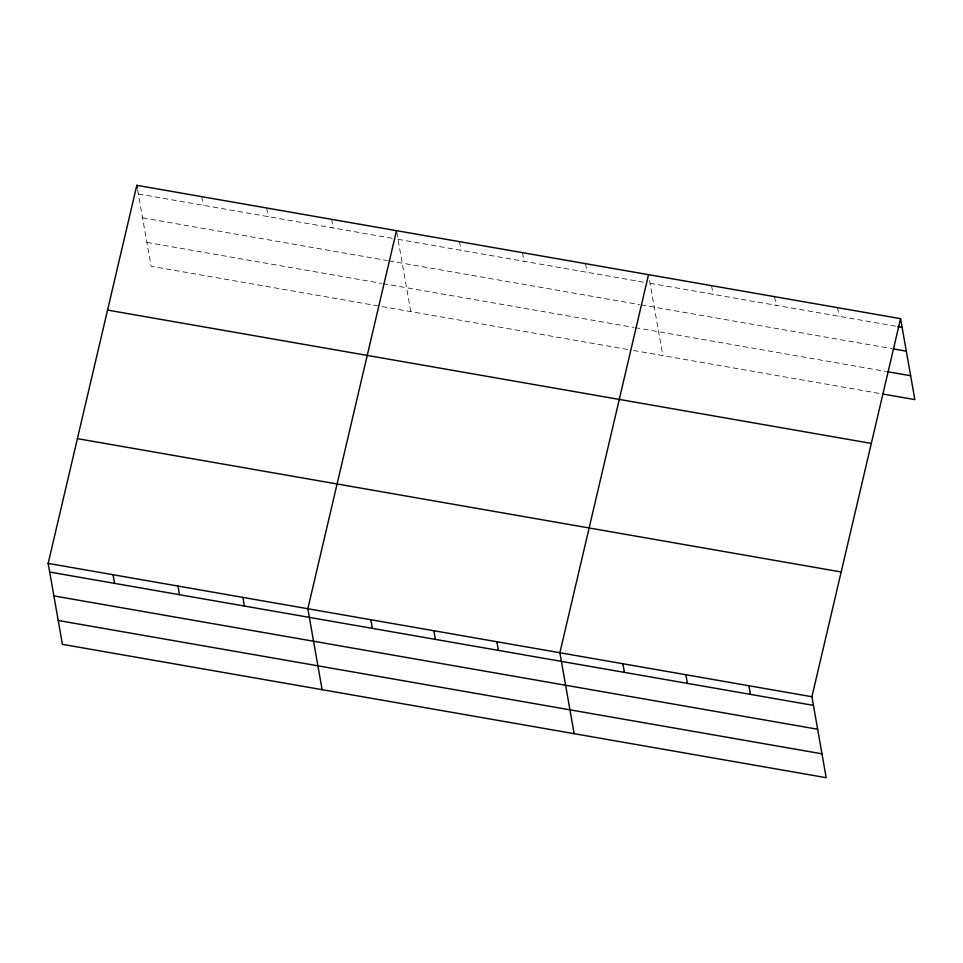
<?xml version="1.0" encoding="UTF-8"?>
<svg xmlns="http://www.w3.org/2000/svg" width="963" height="963" viewBox="0 0 963 963"><rect width="100%" height="100%" fill="white"/><g stroke="black" fill="none" stroke-linecap="round" stroke-linejoin="round"><path stroke-width="0.72" stroke-dasharray="4.82 3.61" d="M138.335 193.972L395.071 238.788M398.02 239.306L647.136 282.797M650.061 283.303L896.24 326.288M142.548 217.831L387.475 260.588M388.944 260.841L639.613 304.609M641.081 304.862L891.654 348.606M146.882 242.411L381.48 283.363M382.949 283.616L633.69 327.396M635.159 327.649L885.731 371.393M627.635 349.461L151.083 266.257L137.324 188.206M633.498 350.484L881.145 393.723M837.569 307.654L839.098 316.309M774.553 296.664L776.082 305.307M711.549 285.662L713.077 294.305M649.556 280.426L662.809 355.6M585.528 263.657L587.057 272.312M522.512 252.655L524.041 261.31M459.507 241.653L461.024 250.308M396.744 232.095L410.768 311.603M331.573 219.323L333.102 227.966M266.655 207.984L268.183 216.639M201.736 196.657L203.265 205.3"/><path stroke-width="1.44" d="M900.574 318.657L811.917 696.743L826.182 777.683L62.426 644.343L48.15 563.391L136.818 185.317L900.574 318.657L914.85 399.609L882.614 393.975M396.491 230.651L307.835 608.736L322.099 689.677M648.532 274.66L559.876 652.733L574.141 733.674M897.709 326.541L902.102 327.312M893.122 348.871L906.303 351.17M887.2 371.658L910.649 375.751M107.555 310.086L871.322 443.425M77.413 438.634L841.168 571.974M48.15 563.391L811.917 696.743M49.679 572.046L813.434 705.385M53.88 595.904L817.647 729.244M58.213 620.485L821.981 753.824M748.901 685.74L750.43 694.383M685.897 674.738L687.413 683.381M622.88 663.736L624.409 672.391M496.86 641.731L498.389 650.386M433.856 630.729L435.372 639.384M370.839 619.727L372.368 628.382M242.905 597.397L244.433 606.052M136.818 185.317L137.324 188.206M177.986 586.07L179.515 594.713M113.068 574.73L114.597 583.385"/></g></svg>
